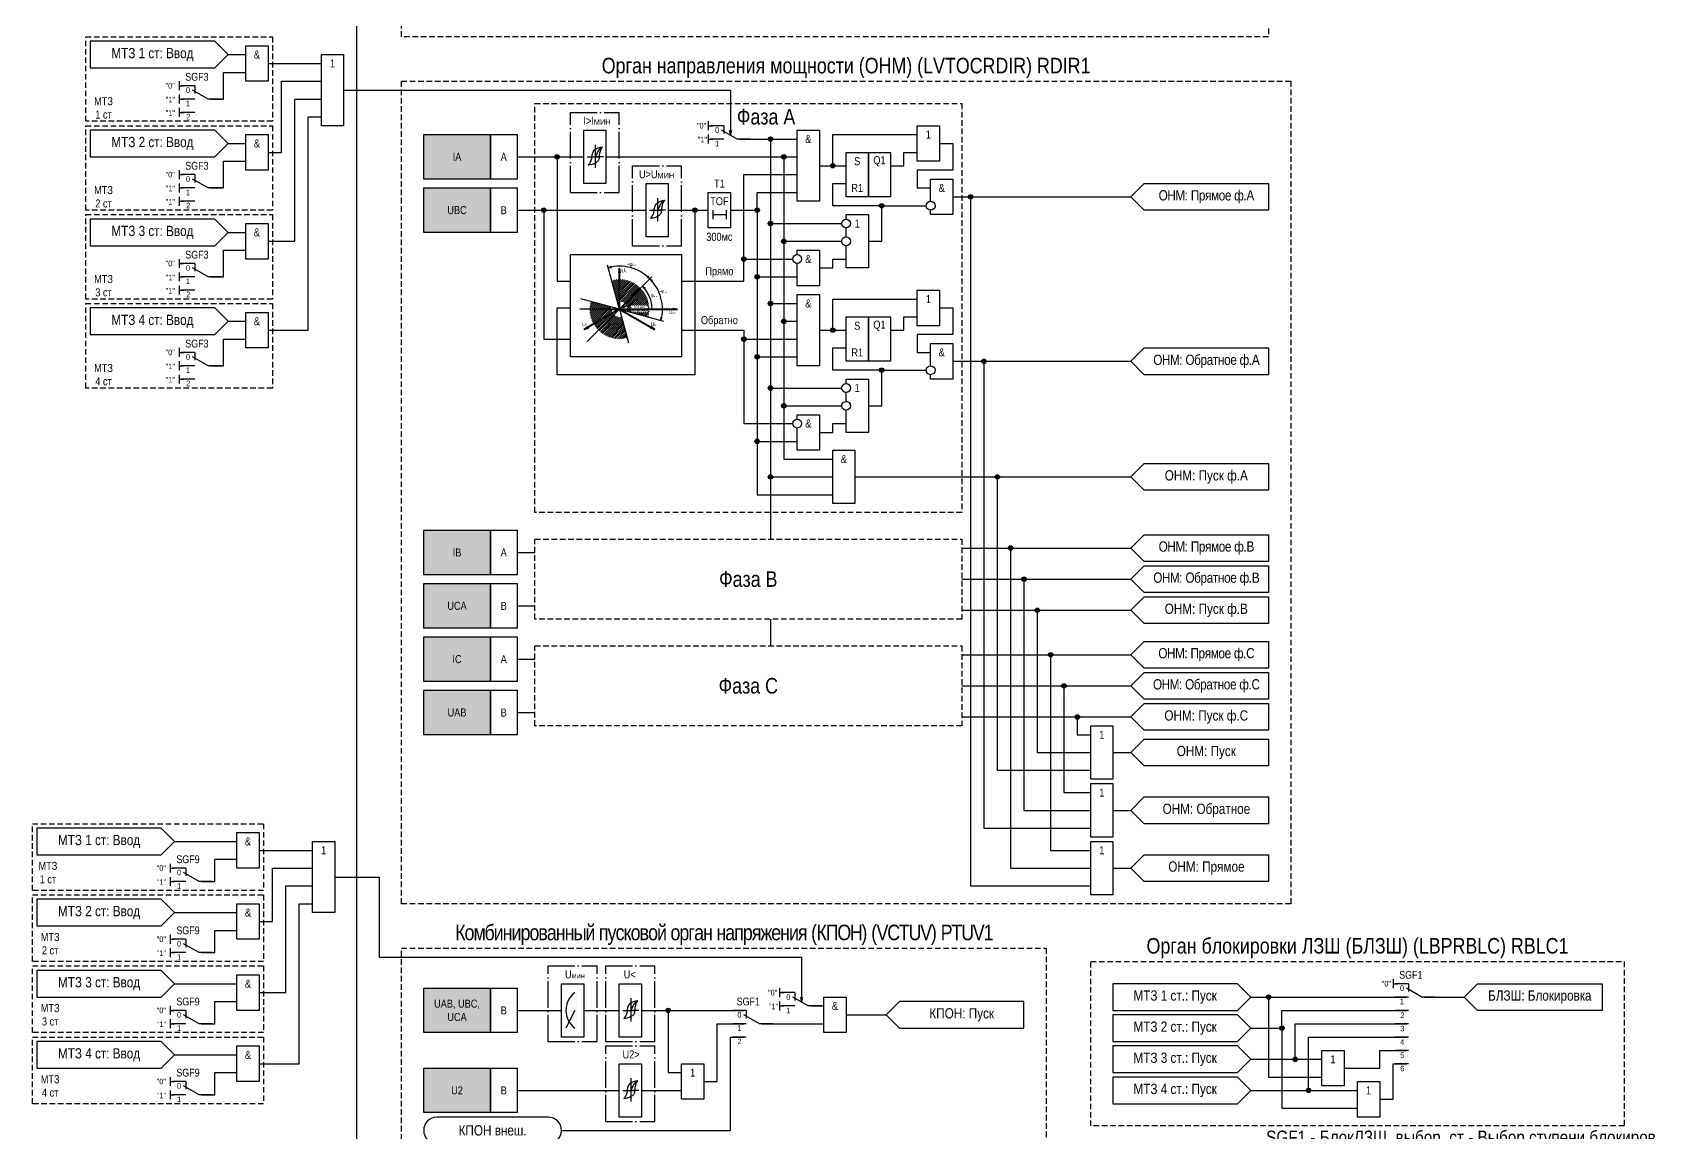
# Model space of a CAD drawing. Header units: millimetres. Extents: x -73 to 767, y -297 to 677.
# Drawn here: x -73 to 290.9, y 183.5 to 431 of the extents above; entities that cross this region are included whole.
import ezdxf
from ezdxf.enums import TextEntityAlignment as Align

# ---------------------------------------------------------------- set-up
doc = ezdxf.new("R2010")
doc.units = ezdxf.units.MM
doc.linetypes.add('ACAD_ISO04W100', pattern=[30, 24, -3, 0, -3])
doc.linetypes.add('штриховая2', pattern=[0.375, 0.25, -0.125])
doc.layers.add('TEXT', color=7, linetype='Continuous', lineweight=25)
doc.layers.add('Основная', color=7, linetype='Continuous')
doc.styles.add('1.8_Gost_RD', font='ARIALN.TTF', dxfattribs={"height": 1.8})
doc.styles.add('2.5_Gost_RD', font='ARIALN.TTF', dxfattribs={"height": 2.5})
doc.styles.add('3.5_Gost_RD', font='ARIALN.TTF', dxfattribs={"height": 3.5})
doc.styles.add('5.0_Gost_RD', font='ARIALN.TTF', dxfattribs={"height": 5})
doc.styles.add('Вывод', font='ARIALN.TTF', dxfattribs={"height": 2.5})
doc.styles.add('Компонент', font='ARIALN.TTF', dxfattribs={"height": 3.5})

# ---------------------------------------------------------------- blocks, each defined once
blk = doc.blocks.new('*U1025')
at = {"layer": 'Основная', "linetype": 'ACAD_ISO04W100', "ltscale": 0.25}
for p, q in [((0, 0), (11, 0)), ((0, -17), (0, 0)), ((11, -17), (11, 0)), ((0, -17), (11, -17))]:
    blk.add_line(p, q, dxfattribs=at)
at = {"layer": 'Основная', "style": 'Компонент'}
blk.add_attdef('ОУ', text='', height=3.5, dxfattribs=at).set_placement((11, 0), align=Align.MIDDLE_CENTER)
blk = doc.blocks.new('*U892')
at = {"layer": 'Основная', "linetype": 'ACAD_ISO04W100', "ltscale": 0.25}
for p, q in [((0, 0), (11, 0)), ((0, -17), (0, 0)), ((11, -17), (11, 0)), ((0, -17), (11, -17))]:
    blk.add_line(p, q, dxfattribs=at)
at = {"layer": 'Основная', "style": 'Компонент'}
blk.add_attdef('ОУ', text='', height=3.5, dxfattribs=at).set_placement((11, 0), align=Align.MIDDLE_CENTER)
blk = doc.blocks.new('*U958')
at = {"layer": 'Основная', "color": 0}
blk.add_line((0, 0), (7, 4), dxfattribs=at)
at = {"layer": 'Основная', "ltscale": 0.35}
blk.add_line((6, 6), (6, 2.5), dxfattribs=at)
blk = doc.blocks.new('*U985')
at = {"layer": 'Основная', "color": 0}
for p, q in [((-3, 6), (-9, 6)), ((-3, 0), (-9, 0)), ((9, 0), (3, 0))]:
    blk.add_line(p, q, dxfattribs=at)
at = {"layer": 'Основная', "ltscale": 0.25, "xscale": -1}
blk.add_blockref('*U958', (3, 0), dxfattribs=at)
at = {"layer": 'Основная'}
for tag, height, style, p in [('ОУ', 3.5, 'Компонент', (-2, 10)), ('В1', 2.5, 'Вывод', (-14, 6)), ('В2', 2.5, 'Вывод', (-6, 4)), ('В3', 2.5, 'Вывод', (-6, -2))]:
    blk.add_attdef(tag, text='', height=height, dxfattribs=dict(at, style=style)).set_placement(p, align=Align.MIDDLE_CENTER)
blk = doc.blocks.new('Точка')
at = {"ltscale": 100}
h = blk.add_hatch(color=256, dxfattribs=at)
h.dxf.hatch_style = 1
edge = h.paths.add_edge_path()
edge.add_arc((0, 0), 0.5, 0, 360)
blk.add_circle((0, 0), 0.5, dxfattribs=at)
blk = doc.blocks.new('*U1032')
at = {"layer": 'Основная', "color": 0}
for p, q in [((-3, 6), (-9, 6)), ((-3, 0), (-9, 0)), ((9, 0), (3, 0))]:
    blk.add_line(p, q, dxfattribs=at)
at = {"layer": 'Основная', "ltscale": 0.25, "xscale": -1}
blk.add_blockref('*U958', (3, 0), dxfattribs=at)
at = {"layer": 'Основная'}
for tag, height, style, p in [('ОУ', 3.5, 'Компонент', (-2, 10)), ('В1', 2.5, 'Вывод', (-12.99, 6)), ('В2', 2.5, 'Вывод', (-6, 4)), ('В3', 2.5, 'Вывод', (-6, -2))]:
    blk.add_attdef(tag, text='', height=height, dxfattribs=dict(at, style=style)).set_placement(p, align=Align.MIDDLE_CENTER)
blk = doc.blocks.new('*U1016')
at = {"layer": 'Основная', "color": 0}
for p, q in [((-3, 6), (-9, 6)), ((-3, 0), (-9, 0)), ((9, 0), (3, 0))]:
    blk.add_line(p, q, dxfattribs=at)
at = {"layer": 'Основная', "ltscale": 0.25, "xscale": -1}
blk.add_blockref('*U958', (3, 0), dxfattribs=at)
at = {"layer": 'Основная'}
for tag, height, style, p in [('ОУ', 3.5, 'Компонент', (-2, 10)), ('В1', 2.5, 'Вывод', (-13, 6)), ('В2', 2.5, 'Вывод', (-6, 4)), ('В3', 2.5, 'Вывод', (-6, -2))]:
    blk.add_attdef(tag, text='', height=height, dxfattribs=dict(at, style=style)).set_placement(p, align=Align.MIDDLE_CENTER)
blk = doc.blocks.new('*U898')
at = {"layer": 'Основная', "linetype": 'ACAD_ISO04W100', "ltscale": 0.25}
for p, q in [((0, 0), (11, 0)), ((0, -18), (0, 0)), ((11, -18), (11, 0)), ((0, -18), (11, -18))]:
    blk.add_line(p, q, dxfattribs=at)
at = {"layer": 'Основная', "style": 'Компонент'}
blk.add_attdef('ОУ', text='', height=3.5, dxfattribs=at).set_placement((11, 0), align=Align.MIDDLE_CENTER)

msp = doc.modelspace()

# ---------------------------------------------------------------- hatches: boundary and pattern name
at = {"ltscale": 100, "true_color": 0xf7941d}
h = msp.add_hatch(color=30, dxfattribs=at)
h.dxf.hatch_style = 1
h.paths.add_polyline_path([(15, 408), (30, 408), (30, 398), (15, 398)])
h = msp.add_hatch(color=30, dxfattribs=at)
h.dxf.hatch_style = 1
h.paths.add_polyline_path([(15, 396), (30, 396), (30, 386), (15, 386)])
at = {"ltscale": 100}
h = msp.add_hatch(dxfattribs=at)
h.set_pattern_fill('ANSI31', color=256, scale=0.1)
h.set_pattern_definition([(45, (-192.7705, 447.0334), (-0.2245064, 0.2245064), [])])
h.paths.add_polyline_path([(57.3, 375.19), (58.57, 370.44, -0.493145), (60.79, 368.73, -0.065543), (60.73, 368.28), (65.49, 367, 0.065543), (65.71, 368.73, 0.493145)])
h.paths.add_polyline_path([(60.98, 370.54), (62, 370.54), (62, 369.6), (60.98, 369.6)], flags=0)
h.paths.add_polyline_path([(62.89, 372.2), (63.51, 372.2), (63.51, 371.19), (62.89, 371.19)], flags=0)
h.paths.add_polyline_path([(61.7, 369.53), (65.4, 369.53), (65.4, 368.07), (61.7, 368.07)], flags=16)
h.paths.add_polyline_path([(57.26, 368.73, -0.065543), (57.33, 369.19), (52.57, 370.46, 0.065543), (52.35, 368.73, 0.493145), (60.76, 362.28), (59.49, 367.03, -0.493145)])
h.paths.add_polyline_path([(55.83, 365.74), (59.5, 365.74), (59.5, 364.1), (55.83, 364.1)], flags=0)
h.paths.add_polyline_path([(60.86, 369.31), (62.09, 369.31), (62.09, 370.82), (60.86, 370.82)], flags=24)
h.paths.add_polyline_path([(61.62, 367.87), (65.36, 367.87), (65.36, 369.74), (61.62, 369.74)], flags=25)
h.paths.add_polyline_path([(62.8, 370.97), (63.57, 370.97), (63.57, 372.49), (62.8, 372.49)], flags=24)
h.paths.add_polyline_path([(55.78, 364.01), (59.53, 364.01), (59.53, 365.88), (55.78, 365.88)], flags=24)
h = msp.add_hatch(color=256, dxfattribs=at)
h.dxf.hatch_style = 1
h.paths.add_polyline_path([(56.53, 378.08), (57.23, 378.12, -0.305173), (57.12, 378.22)])
h.paths.add_polyline_path([(56.53, 378.08), (57.12, 378.22, -0.305173), (57.17, 378.36)])
h = msp.add_hatch(color=256, dxfattribs=at)
h.dxf.hatch_style = 1
h.paths.add_polyline_path([(59.03, 377.93), (58.85, 376.9, -0.305173), (59.03, 377.02)])
h.paths.add_polyline_path([(59.03, 377.93), (59.03, 377.02, -0.305173), (59.21, 376.9)])
h = msp.add_hatch(color=256, dxfattribs=at)
h.dxf.hatch_style = 1
h.paths.add_polyline_path([(65.87, 375.57), (65.45, 376.14, -0.305173), (65.43, 375.99)])
h.paths.add_polyline_path([(65.87, 375.57), (65.43, 375.99, -0.305173), (65.28, 375.96)])
h = msp.add_hatch(color=256, dxfattribs=at)
h.dxf.hatch_style = 1
h.paths.add_polyline_path([(65.87, 375.57), (66.25, 374.99, -0.305173), (66.29, 375.13)])
h.paths.add_polyline_path([(65.87, 375.57), (66.29, 375.13, -0.305173), (66.43, 375.15)])
h = msp.add_hatch(color=256, dxfattribs=at)
h.dxf.hatch_style = 1
h.paths.add_polyline_path([(62.64, 372.34), (61.77, 371.74, -0.305173), (61.99, 371.69)])
h.paths.add_polyline_path([(62.64, 372.34), (61.99, 371.69, -0.305173), (62.03, 371.48)])
h = msp.add_hatch(color=256, dxfattribs=at)
h.dxf.hatch_style = 1
h.paths.add_polyline_path([(64.22, 373.92), (64.6, 373.33, -0.305173), (64.63, 373.47)])
h.paths.add_polyline_path([(64.22, 373.92), (64.63, 373.47, -0.305173), (64.78, 373.49)])
h = msp.add_hatch(color=256, dxfattribs=at)
h.dxf.hatch_style = 1
h.paths.add_polyline_path([(60.62, 369.5), (60.05, 369.09, 0.305173), (60.07, 369.24)])
h.paths.add_polyline_path([(60.62, 369.5), (60.07, 369.24, 0.305173), (59.94, 369.31)])
h = msp.add_hatch(color=256, dxfattribs=at)
h.dxf.hatch_style = 1
h.paths.add_polyline_path([(72.09, 368.73), (71.05, 368.92, -0.305173), (71.17, 368.73)])
h.paths.add_polyline_path([(72.09, 368.73), (71.17, 368.73, -0.305173), (71.05, 368.55)])
h = msp.add_hatch(color=256, dxfattribs=at)
h.dxf.hatch_style = 1
h.paths.add_polyline_path([(51.06, 364.13), (51.87, 364.81, 0.305173), (51.85, 364.59)])
h.paths.add_polyline_path([(51.06, 364.13), (51.85, 364.59, 0.305173), (52.05, 364.49)])
h = msp.add_hatch(color=256, dxfattribs=at)
h.dxf.hatch_style = 1
h.paths.add_polyline_path([(67, 364.13), (66.19, 364.81, -0.305173), (66.21, 364.59)])
h.paths.add_polyline_path([(67, 364.13), (66.21, 364.59, -0.305173), (66.01, 364.49)])
h = msp.add_hatch(color=256, dxfattribs=at)
h.dxf.hatch_style = 1
h.paths.add_polyline_path([(68.37, 366.23), (68.65, 366.87, -0.305173), (68.51, 366.82)])
h.paths.add_polyline_path([(68.37, 366.23), (68.51, 366.82, -0.305173), (68.41, 366.93)])
at = {"ltscale": 100, "true_color": 0xf7941d}
h = msp.add_hatch(color=30, dxfattribs=at)
h.dxf.hatch_style = 1
h.paths.add_polyline_path([(15, 319), (30, 319), (30, 309), (15, 309)])
h = msp.add_hatch(color=30, dxfattribs=at)
h.dxf.hatch_style = 1
h.paths.add_polyline_path([(15, 307), (30, 307), (30, 297), (15, 297)])
h = msp.add_hatch(color=30, dxfattribs=at)
h.dxf.hatch_style = 1
h.paths.add_polyline_path([(15, 295), (30, 295), (30, 285), (15, 285)])
h = msp.add_hatch(color=30, dxfattribs=at)
h.dxf.hatch_style = 1
h.paths.add_polyline_path([(15, 283), (30, 283), (30, 273), (15, 273)])
h = msp.add_hatch(color=30, dxfattribs=at)
h.dxf.hatch_style = 1
h.paths.add_polyline_path([(15, 216), (30, 216), (30, 206), (15, 206)])
h = msp.add_hatch(color=30, dxfattribs=at)
h.dxf.hatch_style = 1
h.paths.add_polyline_path([(15, 198), (30, 198), (30, 188), (15, 188)])

# ---------------------------------------------------------------- linework, layer by layer
at = {"color": 6, "ltscale": 100}
for p, q in [((-40, 420), (-40, 418)), ((-40, 419), (-39, 419)), ((-40, 417), (-40, 415)), ((-40, 416), (-39, 416)), ((-40, 414), (-40, 412)), ((-40, 413), (-39, 413)), ((-36.5, 413), (-39.5, 413)), ((-40, 400), (-40, 398)), ((-40, 399), (-39, 399)), ((-40, 397), (-40, 395)), ((-40, 396), (-39, 396)), ((-40, 394), (-40, 392)), ((-40, 393), (-39, 393)), ((-36.5, 393), (-39.5, 393)), ((-40, 380), (-40, 378)), ((-40, 379), (-39, 379)), ((-40, 377), (-40, 375)), ((-40, 376), (-39, 376)), ((-40, 374), (-40, 372)), ((-40, 373), (-39, 373)), ((-36.5, 373), (-39.5, 373)), ((-40, 360), (-40, 358)), ((-40, 359), (-39, 359)), ((-40, 357), (-40, 355)), ((-40, 356), (-39, 356)), ((-40, 354), (-40, 352)), ((-40, 353), (-39, 353)), ((-36.5, 353), (-39.5, 353)), ((-42, 244), (-42, 242)), ((-42, 243), (-41, 243)), ((-42, 241), (-42, 239)), ((-42, 240), (-41, 240)), ((-42, 228), (-42, 226)), ((-42, 227), (-41, 227)), ((-42, 225), (-42, 223)), ((-42, 224), (-41, 224)), ((-42, 212), (-42, 210)), ((-42, 211), (-41, 211)), ((-42, 209), (-42, 207)), ((-42, 208), (-41, 208)), ((-42, 196), (-42, 194)), ((-42, 195), (-41, 195)), ((-42, 193), (-42, 191)), ((-42, 192), (-41, 192))]:
    msp.add_line(p, q, dxfattribs=at)
at = {"ltscale": 100}
for p, q in [((79, 411), (79, 409)), ((79, 410), (80, 410)), ((79, 408), (79, 406)), ((79, 407), (80, 407)), ((59.03, 368.73), (56.37, 378.66)), ((56.53, 378.08), (57.17, 378.36)), ((56.53, 378.08), (57.23, 378.12)), ((59.03, 377.93), (58.85, 376.9)), ((59.03, 377.93), (59.21, 376.9)), ((59.03, 368.73), (66.29, 376)), ((65.87, 375.57), (65.28, 375.96)), ((65.87, 375.57), (65.45, 376.14)), ((65.87, 375.57), (66.43, 375.15)), ((65.87, 375.57), (66.25, 374.99)), ((62.64, 372.34), (61.77, 371.74)), ((62.64, 372.34), (62.03, 371.48)), ((64.22, 373.92), (64.78, 373.49)), ((64.22, 373.92), (64.6, 373.33)), ((59.03, 368.73), (50.13, 368.73)), ((59.03, 368.73), (50.34, 371.06)), ((59.03, 368.73), (51.77, 361.47)), ((59.03, 368.73), (60.62, 369.5)), ((59.03, 368.73), (68.95, 366.07)), ((59.03, 368.73), (61.05, 361.18)), ((60.62, 369.5), (59.94, 369.31)), ((60.62, 369.5), (60.05, 369.09)), ((72.09, 368.73), (71.05, 368.92)), ((72.09, 368.73), (71.05, 368.55)), ((51.06, 364.13), (51.87, 364.81)), ((51.06, 364.13), (52.05, 364.49)), ((67, 364.13), (66.01, 364.49)), ((67, 364.13), (66.19, 364.81)), ((68.37, 366.23), (68.41, 366.93)), ((68.37, 366.23), (68.65, 366.87)), ((136, 315), (174, 315)), ((136, 308), (174, 308)), ((136, 301), (174, 301)), ((136, 291), (174, 291)), ((136, 284), (174, 284)), ((136, 277), (174, 277)), ((95, 216), (95, 214)), ((95, 215), (96, 215)), ((233, 218), (233, 216)), ((233, 217), (234, 217)), ((95, 213), (95, 211)), ((95, 212), (96, 212)), ((236.5, 211), (233.5, 211)), ((236.5, 208), (233.5, 208)), ((87.5, 205), (84.5, 205)), ((236.5, 205), (233.5, 205)), ((236.5, 202), (233.5, 202)), ((236.5, 199), (233.5, 199))]:
    msp.add_line(p, q, dxfattribs=at)
for p, q in [((53.6, 405.72), (53.6, 400.52)), ((67.6, 393.72), (67.6, 388.52)), ((61.6, 213.72), (61.6, 208.52)), ((61.6, 195.72), (61.6, 190.52))]:
    msp.add_line(p, q)
at = {"color": 7, "ltscale": 100}
for p, q in [((51.79, 403), (53.6, 403)), ((52.81, 403), (54.49, 403)), ((55.42, 403), (53.6, 403)), ((65.79, 391), (67.6, 391)), ((66.81, 391), (68.49, 391)), ((69.42, 391), (67.6, 391)), ((49, 211), (47, 207)), ((59.79, 211), (61.6, 211)), ((60.81, 211), (62.49, 211)), ((63.42, 211), (61.6, 211)), ((59.79, 193), (61.6, 193)), ((60.81, 193), (62.49, 193)), ((63.42, 193), (61.6, 193))]:
    msp.add_line(p, q, dxfattribs=at)
at = {"lineweight": 40, "ltscale": 100}
for p, q in [((59.03, 368.73), (59.03, 377.93)), ((59.03, 368.73), (62.64, 372.34)), ((59.03, 368.73), (51.06, 364.13)), ((56.15, 368.73), (72.09, 368.73)), ((59.03, 368.73), (67, 364.13))]:
    msp.add_line(p, q, dxfattribs=at)
at = {"color": 3, "ltscale": 100}
msp.add_lwpolyline([(0, 665), (360, 665), (360, 0), (0, 0)], close=True, dxfattribs=at)
at = {"color": 7, "linetype": 'штриховая2', "ltscale": 5}
for points in [[(10, 655), (205, 655), (205, 430), (10, 430)], [(10, 420), (210, 420), (210, 235), (10, 235)]]:
    msp.add_lwpolyline(points, close=True, dxfattribs=at)
at = {"color": 6, "linetype": 'штриховая2', "ltscale": 5}
for points in [[(-61, 430), (-19, 430), (-19, 411), (-61, 411)], [(-61, 410), (-19, 410), (-19, 391), (-61, 391)], [(-61, 390), (-19, 390), (-19, 371), (-61, 371)], [(-61, 370), (-19, 370), (-19, 351), (-61, 351)], [(-73, 253), (-21, 253), (-21, 238), (-73, 238)], [(-73, 237), (-21, 237), (-21, 222), (-73, 222)], [(-73, 221), (-21, 221), (-21, 206), (-73, 206)], [(-73, 205), (-21, 205), (-21, 190), (-73, 190)]]:
    msp.add_lwpolyline(points, close=True, dxfattribs=at)
at = {"color": 6, "ltscale": 100}
for points in [[(-29, 426), (-32, 429), (-60, 429), (-60, 423), (-32, 423), (-29, 426)], [(-29, 426), (-25, 426)], [(-20, 424), (-8, 424)], [(-33, 416), (-30, 416), (-30, 422), (-25, 422)], [(-20, 404), (-17, 404), (-17, 420), (-8, 420)], [(-20, 384), (-14, 384), (-14, 416), (-8, 416)], [(-3, 418), (84, 418), (84, 407.86)], [(-20, 364), (-11, 364), (-11, 412), (-8, 412)], [(-29, 406), (-32, 409), (-60, 409), (-60, 403), (-32, 403), (-29, 406)], [(83.72, 409), (84, 407.86), (84.28, 409)], [(-29, 406), (-25, 406)], [(-33, 396), (-30, 396), (-30, 402), (-25, 402)], [(-29, 386), (-32, 389), (-60, 389), (-60, 383), (-32, 383), (-29, 386)], [(-29, 386), (-25, 386)], [(-33, 376), (-30, 376), (-30, 382), (-25, 382)], [(-29, 366), (-32, 369), (-60, 369), (-60, 363), (-32, 363), (-29, 366)], [(-29, 366), (-25, 366)], [(-33, 356), (-30, 356), (-30, 362), (-25, 362)], [(-41, 249), (-44, 252), (-72, 252), (-72, 246), (-44, 246), (-41, 249)], [(-41, 249), (-27, 249)], [(-35, 240), (-32, 240), (-32, 245), (-27, 245)], [(-22, 247), (-10, 247)], [(-22, 231), (-19, 231), (-19, 243), (-10, 243)], [(-5, 241), (5, 241), (5, 223), (100, 223), (100, 212.86)], [(-22, 215), (-16, 215), (-16, 239), (-10, 239)], [(-41, 233), (-44, 236), (-72, 236), (-72, 230), (-44, 230), (-41, 233)], [(-41, 233), (-27, 233)], [(-22, 199), (-13, 199), (-13, 235), (-10, 235)], [(-35, 224), (-32, 224), (-32, 229), (-27, 229)], [(-41, 217), (-44, 220), (-72, 220), (-72, 214), (-44, 214), (-41, 217)], [(-41, 217), (-27, 217)], [(-35, 208), (-32, 208), (-32, 213), (-27, 213)], [(99.72, 214), (100, 212.86), (100.28, 214)], [(-41, 201), (-44, 204), (-72, 204), (-72, 198), (-44, 198), (-41, 201)], [(-41, 201), (-27, 201)], [(-35, 192), (-32, 192), (-32, 197), (-27, 197)]]:
    msp.add_lwpolyline(points, dxfattribs=at)
for points in [[(-25, 428), (-20, 428), (-20, 420), (-25, 420)], [(-8, 426), (-3, 426), (-3, 410), (-8, 410)], [(-25, 408), (-20, 408), (-20, 400), (-25, 400)], [(-25, 388), (-20, 388), (-20, 380), (-25, 380)], [(-25, 368), (-20, 368), (-20, 360), (-25, 360)], [(-27, 251), (-22, 251), (-22, 243), (-27, 243)], [(-10, 249), (-5, 249), (-5, 233), (-10, 233)], [(-27, 235), (-22, 235), (-22, 227), (-27, 227)], [(-27, 219), (-22, 219), (-22, 211), (-27, 211)], [(-27, 203), (-22, 203), (-22, 195), (-27, 195)]]:
    msp.add_lwpolyline(points, close=True, dxfattribs=at)
at = {"color": 251, "linetype": 'штриховая2', "ltscale": 5, "true_color": 0x58595b}
for points in [[(40, 415), (136, 415), (136, 323), (40, 323)], [(40, 317), (136, 317), (136, 299), (40, 299)], [(40, 293), (136, 293), (136, 275), (40, 275)]]:
    msp.add_lwpolyline(points, close=True, dxfattribs=at)
at = {"ltscale": 100}
for points in [[(15, 408), (30, 408), (30, 398), (15, 398)], [(30, 408), (36, 408), (36, 398), (30, 398)], [(51, 409), (56, 409), (56, 397), (51, 397)], [(99, 409), (104, 409), (104, 393), (99, 393)], [(126, 410), (131, 410), (131, 402), (126, 402)], [(110, 404), (115, 404), (115, 394), (110, 394)], [(115, 404), (120, 404), (120, 394), (115, 394)], [(65, 397), (70, 397), (70, 385), (65, 385)], [(177, 397), (205, 397), (205, 391), (177, 391), (174, 394)], [(15, 396), (30, 396), (30, 386), (15, 386)], [(30, 396), (36, 396), (36, 386), (30, 386)], [(79, 395), (84, 395), (84, 387), (79, 387)], [(48, 381), (73, 381), (73, 358), (48, 358)], [(99, 372), (104, 372), (104, 356), (99, 356)], [(126, 373), (131, 373), (131, 365), (126, 365)], [(110, 367), (115, 367), (115, 357), (110, 357)], [(115, 367), (120, 367), (120, 357), (115, 357)], [(177, 360), (205, 360), (205, 354), (177, 354), (174, 357)], [(177, 334), (205, 334), (205, 328), (177, 328), (174, 331)], [(15, 319), (30, 319), (30, 309), (15, 309)], [(30, 319), (36, 319), (36, 309), (30, 309)], [(177, 318), (205, 318), (205, 312), (177, 312), (174, 315)], [(177, 311), (205, 311), (205, 305), (177, 305), (174, 308)], [(15, 307), (30, 307), (30, 297), (15, 297)], [(30, 307), (36, 307), (36, 297), (30, 297)], [(177, 304), (205, 304), (205, 298), (177, 298), (174, 301)], [(15, 295), (30, 295), (30, 285), (15, 285)], [(30, 295), (36, 295), (36, 285), (30, 285)], [(177, 294), (205, 294), (205, 288), (177, 288), (174, 291)], [(177, 287), (205, 287), (205, 281), (177, 281), (174, 284)], [(15, 283), (30, 283), (30, 273), (15, 273)], [(30, 283), (36, 283), (36, 273), (30, 273)], [(177, 280), (205, 280), (205, 274), (177, 274), (174, 277)], [(165, 275), (170, 275), (170, 263), (165, 263)], [(177, 272), (205, 272), (205, 266), (177, 266), (174, 269)], [(165, 262), (170, 262), (170, 250), (165, 250)], [(177, 259), (205, 259), (205, 253), (177, 253), (174, 256)], [(165, 249), (170, 249), (170, 237), (165, 237)], [(177, 246), (205, 246), (205, 240), (177, 240), (174, 243)], [(15, 216), (30, 216), (30, 206), (15, 206)], [(30, 216), (36, 216), (36, 206), (30, 206)], [(46, 217), (51, 217), (51, 205), (46, 205)], [(59, 217), (64, 217), (64, 205), (59, 205)], [(280, 217), (280, 211), (252, 211), (249, 214), (252, 217)], [(105, 214), (110, 214), (110, 206), (105, 206)], [(122, 213), (119, 210), (122, 207), (150, 207), (150, 213)], [(217, 202), (222, 202), (222, 194), (217, 194)], [(15, 198), (30, 198), (30, 188), (15, 188)], [(30, 198), (36, 198), (36, 188), (30, 188)], [(59, 199), (64, 199), (64, 187), (59, 187)], [(73, 199), (78, 199), (78, 191), (73, 191)], [(225, 195), (230, 195), (230, 187), (225, 187)]]:
    msp.add_lwpolyline(points, close=True, dxfattribs=at)
for points in [[(104, 401), (107, 401), (107, 408), (126, 408)], [(86, 407), (99, 407)], [(86, 407), (93, 407), (93, 317)], [(86, 407), (93, 407), (93, 370), (99, 370)], [(86, 407), (93, 407), (93, 331), (107, 331)], [(86, 407), (93, 407), (93, 388), (109, 388)], [(86, 407), (93, 407), (93, 351), (109, 351)], [(120, 401), (123, 401), (123, 404), (126, 404)], [(131, 406), (134, 406), (134, 400), (126, 400), (126, 396), (129, 396)], [(36, 403), (51, 403)], [(36, 403), (45, 403), (45, 375), (48, 375)], [(56, 403), (99, 403)], [(56, 403), (96, 403), (96, 384), (109, 384)], [(56, 403), (96, 403), (96, 366), (99, 366)], [(56, 403), (96, 403), (96, 335), (107, 335)], [(56, 403), (96, 403), (96, 347), (109, 347)], [(104, 401), (110, 401)], [(73, 375), (87, 375), (87, 399), (99, 399)], [(115, 384), (118, 384), (118, 392), (107, 392), (107, 397), (110, 397)], [(129, 393), (129, 398), (134, 398), (134, 390), (129, 390), (129, 391)], [(84, 391), (90, 391), (90, 395), (99, 395)], [(134, 394), (174, 394)], [(134, 394), (138, 394), (138, 239), (165, 239)], [(36, 391), (65, 391)], [(36, 391), (42, 391), (42, 362), (48, 362)], [(70, 391), (76, 391), (76, 354), (45, 354), (45, 369), (48, 369)], [(70, 391), (79, 391)], [(80, 391), (80, 389)], [(80, 390), (83, 390)], [(83, 391), (83, 389)], [(84, 391), (90, 391), (90, 376), (99, 376)], [(84, 391), (90, 391), (90, 358), (99, 358)], [(84, 391), (90, 391), (90, 339), (99, 339)], [(84, 391), (90, 391), (90, 327), (107, 327)], [(110, 389), (110, 390), (115, 390), (115, 378), (110, 378), (110, 383)], [(115, 384), (118, 384), (118, 392), (128, 392)], [(110, 385), (110, 387)], [(73, 375), (87, 375), (87, 380), (98, 380)], [(99, 381), (99, 382), (104, 382), (104, 374), (99, 374), (99, 379)], [(104, 378), (107, 378), (107, 380), (110, 380)], [(104, 364), (107, 364), (107, 371), (126, 371)], [(131, 369), (134, 369), (134, 363), (126, 363), (126, 359), (129, 359)], [(73, 364), (87, 364), (87, 343), (98, 343)], [(73, 364), (87, 364), (87, 362), (99, 362)], [(104, 364), (110, 364)], [(120, 364), (123, 364), (123, 367), (126, 367)], [(129, 356), (129, 361), (134, 361), (134, 353), (129, 353), (129, 354)], [(115, 347), (118, 347), (118, 355), (107, 355), (107, 360), (110, 360)], [(134, 357), (174, 357)], [(134, 357), (141, 357), (141, 252), (165, 252)], [(115, 347), (118, 347), (118, 355), (128, 355)], [(110, 352), (110, 353), (115, 353), (115, 341), (110, 341), (110, 346)], [(110, 348), (110, 350)], [(99, 344), (99, 345), (104, 345), (104, 337), (99, 337), (99, 342)], [(104, 341), (107, 341), (107, 343), (110, 343)], [(112, 331), (174, 331)], [(112, 331), (144, 331), (144, 265), (165, 265)], [(36, 314), (40, 314)], [(136, 315), (147, 315), (147, 243), (165, 243)], [(136, 308), (150, 308), (150, 256), (165, 256)], [(36, 302), (40, 302)], [(93, 299), (93, 293)], [(136, 301), (153, 301), (153, 269), (165, 269)], [(36, 290), (40, 290)], [(136, 291), (156, 291), (156, 247), (165, 247)], [(136, 284), (159, 284), (159, 260), (165, 260)], [(36, 278), (40, 278)], [(136, 277), (162, 277), (162, 273), (165, 273)], [(170, 269), (174, 269)], [(170, 256), (174, 256)], [(170, 243), (174, 243)], [(201, 214), (198, 217), (170, 217), (170, 211), (198, 211), (201, 214)], [(102, 212), (105, 212)], [(201, 214), (236, 214)], [(201, 214), (205, 214), (205, 196), (217, 196)], [(240, 214), (249, 214)], [(36, 211), (46, 211)], [(51, 211), (59, 211)], [(64, 211), (70, 211), (70, 197), (73, 197)], [(64, 211), (87, 211)], [(78, 195), (81, 195), (81, 208), (87, 208)], [(91, 208), (105, 208)], [(110, 210), (119, 210)], [(201, 207), (198, 210), (170, 210), (170, 204), (198, 204), (201, 207)], [(201, 207), (208, 207), (208, 211), (236, 211)], [(201, 200), (211, 200), (211, 208), (236, 208)], [(46, 184), (84, 184), (84, 205), (87, 205)], [(201, 207), (208, 207), (208, 189), (225, 189)], [(201, 193), (214, 193), (214, 205), (236, 205)], [(201, 200), (198, 203), (170, 203), (170, 197), (198, 197), (201, 200)], [(222, 198), (230, 198), (230, 202), (236, 202)], [(201, 200), (217, 200)], [(230, 191), (233, 191), (233, 199), (236, 199)], [(36, 193), (59, 193)], [(64, 193), (73, 193)], [(201, 193), (198, 196), (170, 196), (170, 190), (198, 190), (201, 193)], [(201, 193), (225, 193)]]:
    msp.add_lwpolyline(points, dxfattribs=at)
at = {"color": 7, "ltscale": 100}
msp.add_lwpolyline([(107, 337), (112, 337), (112, 325), (107, 325)], close=True, dxfattribs=at)
at = {"linetype": 'штриховая2', "ltscale": 5}
for points in [[(10, 225), (155, 225), (155, 180), (10, 180)], [(165, 222), (285, 222), (285, 185), (165, 185)]]:
    msp.add_lwpolyline(points, close=True, dxfattribs=at)
at = {"ltscale": 100}
msp.add_lwpolyline([(18, 181), (43, 181, 1), (43, 187), (18, 187, 1)], format="xyb", close=True, dxfattribs=at)
for centre in [(129, 392), (110, 388), (110, 384), (99, 380), (129, 355), (110, 351), (110, 347), (99, 343)]:
    msp.add_circle(centre, 1, dxfattribs=at)
for centre, radius, start, end in [((59.03, 368.73), 9.67, 345, 105), ((57.25, 378.25), 0.132, 125.4193, 261.1855), ((59.03, 376.82), 0.197, 22.1169, 157.8831), ((65.33, 376.08), 0.132, 248.6524, 24.4186), ((66.38, 375.03), 0.132, 65.3685, 201.1347), ((61.85, 371.55), 0.197, 337.1169, 112.8831), ((59.03, 368.73), 7.34, 0, 45), ((64.72, 373.38), 0.132, 64.6538, 200.42), ((59.95, 369.18), 0.132, 317.7232, 93.4894), ((70.98, 368.73), 0.197, 292.1169, 67.8831), ((52.02, 364.69), 0.197, 142.1169, 277.8831), ((66.03, 364.69), 0.197, 262.1169, 37.8831), ((68.54, 366.95), 0.132, 188.7881, 324.5543)]:
    msp.add_arc(centre, radius, start, end, dxfattribs=at)
at = {"color": 7, "ltscale": 100}
msp.add_arc((52, 211), 5, 126.8699, 233.1301, dxfattribs=at)
for points in [[(52.8, 402.92), (52.95, 403.71), (53.44, 404.54), (55.2, 405.26)], [(53.6, 403), (54, 403.72), (54.47, 404.6), (55.2, 405.26)], [(54.48, 402.92), (54.6, 403.71), (54.81, 404.54), (55.2, 405.26)], [(52.8, 402.92), (52.6, 402.13), (52, 401.12)], [(54.48, 402.92), (54.25, 402.13), (53.76, 401.67), (52, 401.12)], [(66.8, 390.92), (66.95, 391.71), (67.44, 392.54), (69.2, 393.26)], [(67.6, 391), (68, 391.72), (68.47, 392.6), (69.2, 393.26)], [(68.48, 390.92), (68.6, 391.71), (68.81, 392.54), (69.2, 393.26)], [(66.8, 390.92), (66.6, 390.13), (66, 389.12)], [(68.48, 390.92), (68.25, 390.13), (67.76, 389.67), (66, 389.12)], [(60.8, 210.92), (60.95, 211.71), (61.44, 212.54), (63.2, 213.26)], [(61.6, 211), (62, 211.72), (62.47, 212.6), (63.2, 213.26)], [(62.48, 210.92), (62.6, 211.71), (62.81, 212.54), (63.2, 213.26)], [(60.8, 210.92), (60.6, 210.13), (60, 209.12)], [(62.48, 210.92), (62.25, 210.13), (61.76, 209.67), (60, 209.12)], [(60.8, 192.92), (60.6, 192.13), (60, 191.12)], [(62.48, 192.92), (62.25, 192.13), (61.76, 191.67), (60, 191.12)], [(60.8, 192.92), (60.95, 193.71), (61.44, 194.54), (63.2, 195.26)], [(61.6, 193), (62, 193.72), (62.47, 194.6), (63.2, 195.26)], [(62.48, 192.92), (62.6, 193.71), (62.81, 194.54), (63.2, 195.26)]]:
    msp.add_spline(points, degree=3)

# ---------------------------------------------------------------- block references
at = {"ltscale": 100}
for p in [(93, 407), (45, 403), (96, 403), (107, 401), (138, 394), (42, 391), (76, 391), (90, 391), (118, 392), (93, 388), (96, 384), (87, 380), (90, 376), (93, 370), (96, 366), (107, 364), (87, 362), (90, 358), (141, 357), (118, 355), (93, 351), (96, 347), (90, 339), (93, 331), (144, 331), (147, 315), (150, 308), (153, 301), (156, 291), (159, 284), (162, 277)]:
    msp.add_blockref('Точка', p, dxfattribs=at)
at = {"color": 3, "ltscale": 100}
for p in [(70, 211), (205, 214), (208, 207), (211, 200), (214, 193)]:
    msp.add_blockref('Точка', p, dxfattribs=at)
at = {"layer": 'Основная', "color": 6, "ltscale": 0.25, "xscale": 0.5, "yscale": 0.5, "zscale": 0.5}
for p, values in [((-35, 416), {'ОУ': 'SGF3', 'В1': '"0"', 'В2': '0', 'В3': '1'}), ((-35, 396), {'ОУ': 'SGF3', 'В1': '"0"', 'В2': '0', 'В3': '1'}), ((-35, 376), {'ОУ': 'SGF3', 'В1': '"0"', 'В2': '0', 'В3': '1'}), ((-35, 356), {'ОУ': 'SGF3', 'В1': '"0"', 'В2': '0', 'В3': '1'}), ((-37, 240), {'ОУ': 'SGF9', 'В1': '"0"', 'В2': '0', 'В3': '1'}), ((-37, 224), {'ОУ': 'SGF9', 'В1': '"0"', 'В2': '0', 'В3': '1'}), ((-37, 208), {'ОУ': 'SGF9', 'В1': '"0"', 'В2': '0', 'В3': '1'}), ((-37, 192), {'ОУ': 'SGF9', 'В1': '"0"', 'В2': '0', 'В3': '1'})]:
    msp.add_blockref('*U985', p, dxfattribs=at).add_auto_attribs(values)
at = {"layer": 'Основная', "ltscale": 0.25}
for name, p in [('*U898', (48, 413)), ('*U898', (62, 401)), ('*U892', (43, 221)), ('*U1025', (56, 221)), ('*U892', (56, 203))]:
    msp.add_blockref(name, p, dxfattribs=at)
ref = msp.add_blockref('*U1016', (84, 407), dxfattribs=dict(at, xscale=0.5, yscale=0.5, zscale=0.5))
ref.add_attrib('В1', '"0"', dxfattribs={"height": 1.25, "style": 'Вывод'}).set_placement((77.5, 410), align=Align.MIDDLE_CENTER)
ref.add_attrib('В2', '0', dxfattribs={"height": 1.25, "style": 'Вывод'}).set_placement((81, 409), align=Align.MIDDLE_CENTER)
ref.add_attrib('В3', '1', dxfattribs={"height": 1.25, "style": 'Вывод'}).set_placement((81, 406), align=Align.MIDDLE_CENTER)
at = {"layer": 'Основная', "ltscale": 0.25, "xscale": 0.5, "yscale": 0.5, "zscale": 0.5}
msp.add_blockref('*U1032', (238, 214), dxfattribs=at).add_auto_attribs({'ОУ': 'SGF1', 'В1': '"0"', 'В2': '0', 'В3': '1'})
at = {"layer": 'Основная', "ltscale": 0.25}
ref = msp.add_blockref('*U1016', (100, 212), dxfattribs=dict(at, xscale=0.5, yscale=0.5, zscale=0.5))
ref.add_attrib('В1', '"0"', dxfattribs={"height": 1.25, "style": 'Вывод'}).set_placement((93.5, 215), align=Align.MIDDLE_CENTER)
ref.add_attrib('В2', '0', dxfattribs={"height": 1.25, "style": 'Вывод'}).set_placement((97, 214), align=Align.MIDDLE_CENTER)
ref.add_attrib('В3', '1', dxfattribs={"height": 1.25, "style": 'Вывод'}).set_placement((97, 211), align=Align.MIDDLE_CENTER)
ref = msp.add_blockref('*U985', (89, 208), dxfattribs=dict(at, xscale=0.5, yscale=0.5, zscale=0.5))
ref.add_attrib('ОУ', 'SGF1', dxfattribs={"height": 1.75, "style": 'Компонент'}).set_placement((88, 213), align=Align.MIDDLE_CENTER)
ref.add_attrib('В2', '0', dxfattribs={"height": 1.25, "style": 'Вывод'}).set_placement((86, 210), align=Align.MIDDLE_CENTER)
ref.add_attrib('В3', '1', dxfattribs={"height": 1.25, "style": 'Вывод'}).set_placement((86, 207), align=Align.MIDDLE_CENTER)

# ---------------------------------------------------------------- texts
at = {"color": 6, "ltscale": 100, "char_height": 1.8, "width": 5, "attachment_point": 5, "style": '2.5_Gost_RD'}
for s, insert in [('&', (-22.5, 426)), ('1', (-5.5, 424)), ('&', (-22.5, 406)), ('&', (-22.5, 386)), ('&', (-22.5, 366)), ('&', (-24.5, 249)), ('1', (-7.5, 247)), ('&', (-24.5, 233)), ('&', (-24.5, 217)), ('&', (-24.5, 201))]:
    msp.add_mtext(s, dxfattribs=dict(at, insert=insert))
at = {"color": 30, "ltscale": 100, "attachment_point": 5}
for s, insert, char_height, width, style in [('\\pt171.5;Орган направления мощности (ОНМ) (LVTOCRDIR) {\\C6;RDIR1}', (110, 423), 3.5, 200, '3.5_Gost_RD'), ('МТЗ \\P1 ст', (-57, 414), 1.8, 8, '2.5_Gost_RD'), ('МТЗ \\P2 ст', (-57, 394), 1.8, 8, '2.5_Gost_RD'), ('МТЗ \\P3 ст', (-57, 374), 1.8, 8, '2.5_Gost_RD'), ('МТЗ \\P4 ст', (-57, 354), 1.8, 8, '2.5_Gost_RD'), ('МТЗ \\P1 ст', (-69.5, 242), 1.8, 7, '2.5_Gost_RD'), ('{\\T0.9;Комбинированный пусковой орган напряжения (КПОН) (VCTUV) \\C6;PTUV1}', (82.5, 228), 3.5, 145, '3.5_Gost_RD'), ('МТЗ \\P2 ст', (-69, 226), 1.8, 8, '2.5_Gost_RD'), ('Орган блокировки ЛЗШ (БЛЗШ) (LBPRBLC) {\\C6;RBLC1}', (225, 225), 3.5, 120, '3.5_Gost_RD'), ('МТЗ \\P3 ст', (-69, 210), 1.8, 8, '2.5_Gost_RD'), ('МТЗ \\P4 ст', (-69, 194), 1.8, 8, '2.5_Gost_RD'), ('SGF1 - {\\LБлокЛЗШ_выбор_ст} - Выбор ступени блокировки \\P^I(Не предусмотрено/ 1 ступень/ 2 ступень/ 3 ступень/ 4 ступень/ 1 или 3 ступень/ 2 или 4 ступень)', (250, 179.5), 3, 170, '3.5_Gost_RD')]:
    msp.add_mtext(s, dxfattribs=dict(at, insert=insert, char_height=char_height, width=width, style=style))
at = {"color": 6, "ltscale": 100, "char_height": 1.25, "attachment_point": 1, "style": '3.5_Gost_RD'}
for s, insert in [('"1"', (-43, 416.5)), ('"1"', (-43, 413.5)), ('2', (-38.41, 412.66)), ('"1"', (-43, 396.5)), ('"1"', (-43, 393.5)), ('2', (-38.41, 392.66)), ('"1"', (-43, 376.5)), ('"1"', (-43, 373.5)), ('2', (-38.41, 372.66)), ('"1"', (-43, 356.5)), ('"1"', (-43, 353.5)), ('2', (-38.41, 352.66)), ('"1"', (-45, 240.5)), ('"1"', (-45, 224.5)), ('"1"', (-45, 208.5)), ('"1"', (-45, 192.5))]:
    msp.add_mtext_dynamic_manual_height_columns(s, width=2, gutter_width=17.5, heights=[0], dxfattribs=dict(at, insert=insert))
at = {"color": 7, "ltscale": 100, "char_height": 1.8, "attachment_point": 1, "style": '1.8_Gost_RD'}
for s, width, insert in [('\\pi2.35368; I>I{\\H0.66667x;МИН}', 11, (48, 412)), ('\\pi1.4162;U>U{\\H0.66667x;МИН}', 12.5944, (62, 400)), ('\\pi2.78586;U{\\H0.66667x;мин}', 11, (44, 220)), ('U<', 4, (60, 220)), ('\\pi3.7178;U2>', 11, (56, 202))]:
    msp.add_mtext_dynamic_manual_height_columns(s, width=width, gutter_width=17.5, heights=[0], dxfattribs=dict(at, insert=insert))
at = {"color": 251, "linetype": 'штриховая2', "ltscale": 5, "true_color": 0x58595b, "insert": (92, 412), "char_height": 3.5, "width": 104, "attachment_point": 5, "style": '3.5_Gost_RD'}
msp.add_mtext('Фаза А', dxfattribs=at)
at = {"ltscale": 100, "attachment_point": 5}
for s, insert, char_height, width, style in [('&', (101.5, 407), 1.8, 5, '2.5_Gost_RD'), ('1', (128.5, 408), 1.8, 5, '2.5_Gost_RD'), ('IA', (22.5, 403), 1.8, 15, '1.8_Gost_RD'), ('А', (33, 403), 1.8, 6, '1.8_Gost_RD'), ('S', (112.5, 402), 1.8, 5, '2.5_Gost_RD'), ('Q1', (117.5, 402), 1.8, 5, '2.5_Gost_RD'), ('T1', (81.5, 397), 1.8, 5, '2.5_Gost_RD'), ('R1', (112.5, 396), 1.8, 5, '2.5_Gost_RD'), ('&', (131.5, 396), 1.8, 5, '2.5_Gost_RD'), ('TOF', (81.5, 393), 1.8, 5, '2.5_Gost_RD'), ('{\\T0.95;ОНМ: Прямое ф.А}', (191, 394), 2.3, 28, '2.5_Gost_RD'), ('UBC', (22.5, 391), 1.8, 15, '1.8_Gost_RD'), ('В', (33, 391), 1.8, 6, '1.8_Gost_RD'), ('300мс', (81.5, 385), 1.8, 5, '2.5_Gost_RD'), ('1', (112.5, 388), 1.8, 5, '2.5_Gost_RD'), ('&', (101.5, 380), 1.8, 5, '2.5_Gost_RD'), ('Прямо', (81.5, 377), 1.8, 11, '2.5_Gost_RD'), ('1', (128.5, 371), 1.8, 5, '2.5_Gost_RD'), ('&', (101.5, 370), 1.8, 5, '2.5_Gost_RD'), ('Обратно', (81.5, 366), 1.8, 11, '2.5_Gost_RD'), ('S', (112.5, 365), 1.8, 5, '2.5_Gost_RD'), ('Q1', (117.5, 365), 1.8, 5, '2.5_Gost_RD'), ('R1', (112.5, 359), 1.8, 5, '2.5_Gost_RD'), ('&', (131.5, 359), 1.8, 5, '2.5_Gost_RD'), ('{\\T0.95;ОНМ: Обратное ф.А}', (191, 357), 2.3, 28, '2.5_Gost_RD'), ('1', (112.5, 351), 1.8, 5, '2.5_Gost_RD'), ('&', (101.5, 343), 1.8, 5, '2.5_Gost_RD'), ('ОНМ: Пуск ф.А ', (191, 331), 2.3, 28, '2.5_Gost_RD'), ('{\\T0.95;ОНМ: Прямое ф.В}', (191, 315), 2.3, 28, '2.5_Gost_RD'), ('IВ', (22.5, 314), 1.8, 15, '1.8_Gost_RD'), ('А', (33, 314), 1.8, 6, '1.8_Gost_RD'), ('{\\T0.95;ОНМ: Обратное ф.В}', (191, 308), 2.3, 28, '2.5_Gost_RD'), ('UCA', (22.5, 302), 1.8, 15, '1.8_Gost_RD'), ('В ', (33, 302), 1.8, 6, '1.8_Gost_RD'), ('ОНМ: Пуск ф.В', (191, 301), 2.3, 28, '2.5_Gost_RD'), ('{\\T0.95;ОНМ: Прямое ф.С}', (191, 291), 2.3, 28, '2.5_Gost_RD'), ('IС', (22.5, 290), 1.8, 15, '1.8_Gost_RD'), ('А', (33, 290), 1.8, 6, '1.8_Gost_RD'), ('{\\T0.95;ОНМ: Обратное ф.С}', (191, 284), 2.3, 28, '2.5_Gost_RD'), ('UAB', (22.5, 278), 1.8, 15, '1.8_Gost_RD'), ('В', (33, 278), 1.8, 6, '1.8_Gost_RD'), ('ОНМ: Пуск ф.С', (191, 277), 2.3, 28, '2.5_Gost_RD'), ('1', (167.5, 273), 1.8, 5, '2.5_Gost_RD'), ('ОНМ: Пуск', (191, 269), 2.3, 27.874, '2.5_Gost_RD'), ('1', (167.5, 260), 1.8, 5, '2.5_Gost_RD'), ('ОНМ: Обратное', (191.03, 256), 2.3, 27.937, '2.5_Gost_RD'), ('1', (167.5, 247), 1.8, 5, '2.5_Gost_RD'), ('ОНМ: Прямое', (191.03, 243), 2.3, 27.937, '2.5_Gost_RD'), ('БЛЗШ: Блокировка', (266, 214), 2.3, 28, '2.5_Gost_RD'), ('UAB, UBC, ^JUCA ', (22.5, 211), 1.8, 15, '1.8_Gost_RD'), ('В ', (33, 211), 1.8, 6, '1.8_Gost_RD'), ('&', (107.5, 212), 1.8, 5, '2.5_Gost_RD'), ('КПОН: Пуск', (136, 210), 2.3, 28, '2.5_Gost_RD'), ('1', (219.5, 200), 1.8, 5, '2.5_Gost_RD'), ('1', (75.5, 197), 1.8, 5, '2.5_Gost_RD'), ('U2', (22.5, 193), 1.8, 15, '1.8_Gost_RD'), ('В ', (33, 193), 1.8, 6, '1.8_Gost_RD'), ('1', (227.5, 193), 1.8, 5, '2.5_Gost_RD'), ('КПОН внеш.', (30.5, 184), 2.3, 31, '2.5_Gost_RD')]:
    msp.add_mtext(s, dxfattribs=dict(at, insert=insert, char_height=char_height, width=width, style=style))
at = {"ltscale": 100, "char_height": 1.25, "attachment_point": 1, "style": '3.5_Gost_RD'}
for s, insert in [('"1"', (76.64, 407.5)), ('"1"', (92.63, 212.5)), ('3', (234.63, 207.54)), ('2', (234.63, 210.54)), ('2', (85.59, 204.66)), ('4', (234.63, 204.54)), ('5', (234.63, 201.54)), ('6', (234.63, 198.54))]:
    msp.add_mtext_dynamic_manual_height_columns(s, width=2, gutter_width=17.5, heights=[0], dxfattribs=dict(at, insert=insert))
at = {"char_height": 0.5, "attachment_point": 5, "style": '5.0_Gost_RD'}
for s, insert, width in [('{\\H1.6x;+\\fArial Narrow|b0|i0|c161|p34;φ\\fArial Narrow|b0|i0|c204|p34;\\H0.4375x;сект}', (61.78, 378.75), 11.2), ('{\\H1.6x;U\\H0.4375x;A}', (60.03, 377.43), 11.2), ('{\\H1.6x;I\\H0.4375x;A}', (63.23, 371.73), 11.2), ('{\\fArial Narrow|b0|i0|c161|p34;\\H1.6x;φ\\fArial Narrow|b0|i0|c204|p34;\\H0.4375x;м.ч.}', (66.83, 371.73), 11.2), ('{\\H1.6x;-\\fArial Narrow|b0|i0|c161|p34;φ\\fArial Narrow|b0|i0|c204|p34;\\H0.4375x;сект}', (69.06, 372.71), 11.2), ('{\\H1.6x;I\\H0.4375x;мин}', (61.5, 370.07), 11.2), ('Прямое направление', (63.5, 368.74), 4.0572), ('{\\H1.6x;U\\H0.4375x;BC}', (70.89, 368.04), 11.2), ('{\\H1.6x;U\\H0.4375x;C}', (51.23, 365.33), 11.2), ('Обратное направление', (57.66, 364.88), 4.0572), ('{\\H1.6x;U\\H0.4375x;B}', (66.63, 365.33), 11.2)]:
    msp.add_mtext(s, dxfattribs=dict(at, insert=insert, width=width))
at = {"color": 7, "ltscale": 100, "insert": (109.5, 335), "char_height": 1.8, "width": 5, "attachment_point": 5, "style": '2.5_Gost_RD'}
msp.add_mtext('&', dxfattribs=at)
at = {"color": 251, "ltscale": 100, "true_color": 0x58595b, "char_height": 3.5, "width": 96, "attachment_point": 5, "style": '3.5_Gost_RD'}
for s, insert in [('Фаза В', (88, 308)), ('Фаза С', (88, 284))]:
    msp.add_mtext(s, dxfattribs=dict(at, insert=insert))
at = {"layer": 'TEXT', "ltscale": 100, "char_height": 2.3, "width": 28, "attachment_point": 5, "style": '2.5_Gost_RD'}
for s, insert in [('МТЗ 1 ст: Ввод', (-46, 426)), ('МТЗ 2 ст: Ввод', (-46, 406)), ('МТЗ 3 ст: Ввод', (-46, 386)), ('МТЗ 4 ст: Ввод', (-46, 366)), ('МТЗ 1 ст: Ввод', (-58, 249)), ('МТЗ 2 ст: Ввод', (-58, 233)), ('МТЗ 3 ст: Ввод', (-58, 217)), ('МТЗ 1 ст.: Пуск', (184, 214)), ('МТЗ 2 ст.: Пуск', (184, 207)), ('МТЗ 4 ст: Ввод', (-58, 201)), ('МТЗ 3 ст.: Пуск', (184, 200)), ('МТЗ 4 ст.: Пуск', (184, 193))]:
    msp.add_mtext(s, dxfattribs=dict(at, insert=insert))

doc.saveas('drawing.dxf')
